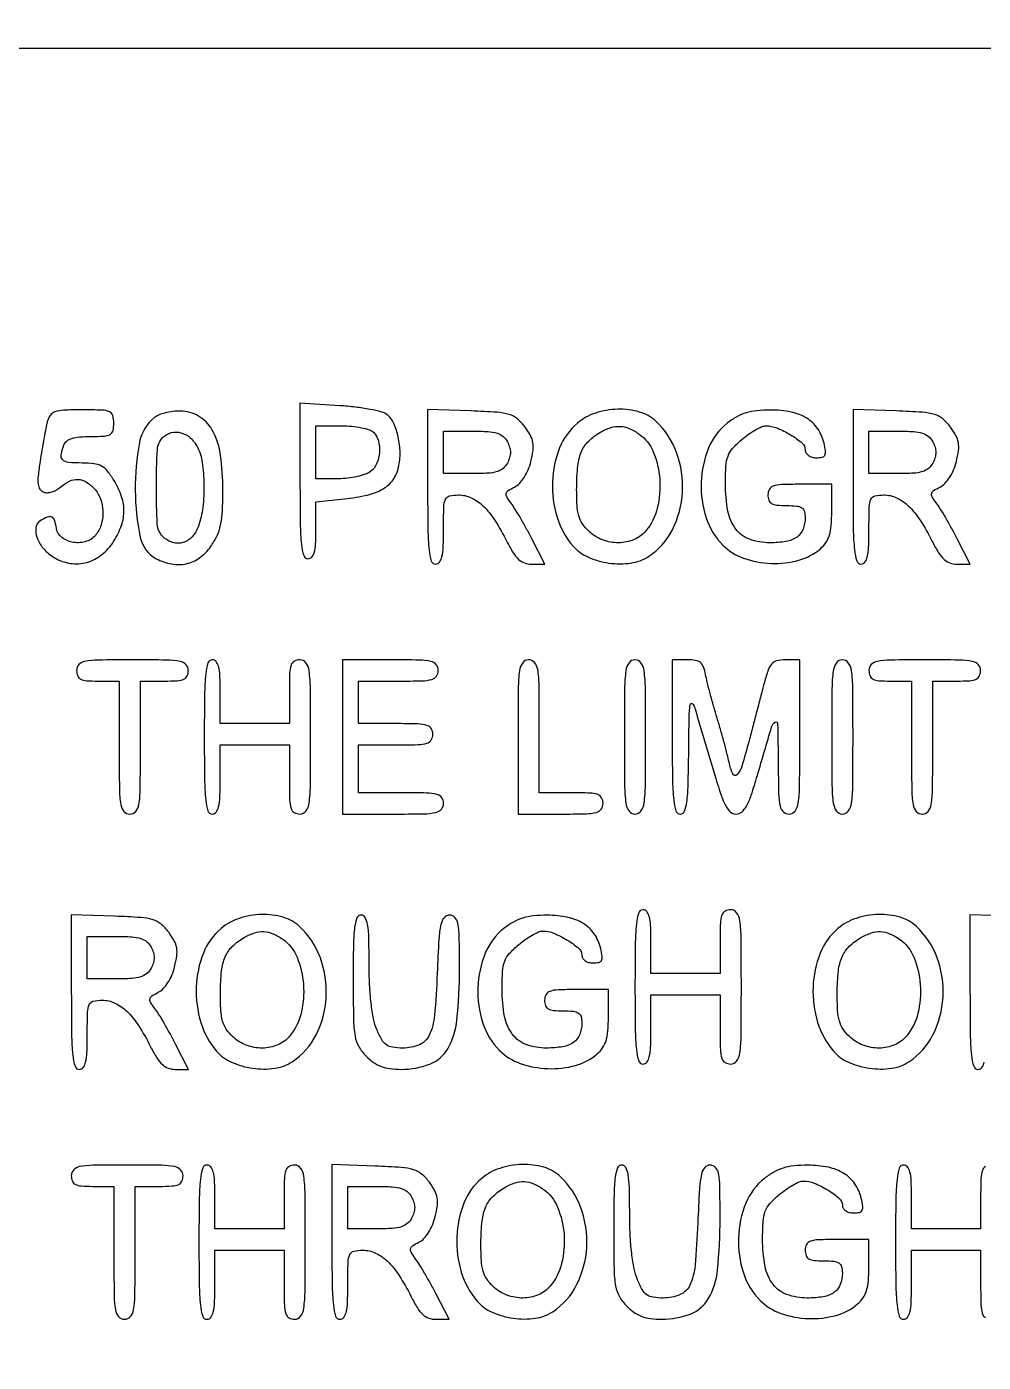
# Model space of a CAD drawing. Extents: x 0 to 1066, y 0 to 761.
# Drawn here: x 804.17 to 819.39, y 368.76 to 390.01 of the extents above; entities that cross this region are included whole.
import ezdxf

# ---------------------------------------------------------------- set-up
doc = ezdxf.new("R2010")
doc.units = 0
doc.header["$MEASUREMENT"] = 0

msp = doc.modelspace()

# ---------------------------------------------------------------- linework, layer by layer
for points in [[(183.390323, 95.266879, 0.000001), (192.989143, 95.254457, 0.000118)], [(329.859243, 95.267872, -0.000023), (352.558836, 95.240684, -0.000004), (375.624384, 95.211821, -0.198594)], [(479.458836, 95.240684, -0.000004), (502.524384, 95.211821, -0.198594)], [(710.559243, 95.267872, -0.000023), (733.258836, 95.240684, -0.000004), (756.324384, 95.211821, -0.198594)], [(416.092229, 95.24091, -0.000004), (439.072908, 95.212432, -0.198597)], [(542.992229, 95.24091, -0.000004), (565.972908, 95.212432, -0.198597)], [(606.442229, 95.24091, -0.000004), (629.422908, 95.212432, -0.198597)], [(669.892229, 95.24091, -0.000004), (692.872908, 95.212432, -0.198597)], [(819.870958, 375.860071), (819.1818, 375.884643), (819.1818, 374.654521, 0.003202), (819.186126, 373.979013, 0.022501), (819.205132, 373.65057, 0.049121), (819.24103, 373.474347, 0.329081), (819.3087, 373.4244, 0.232029), (819.370437, 373.45468, 0.108427), (819.409569, 373.5372, 0.047315)], [(819.430468, 371.878532, 0.188641), (819.3792, 371.817, 0.072107), (819.355967, 371.687698, 0.008455), (819.351, 371.394), (819.351, 370.8864), (818.8011, 370.8864), (818.2512, 370.8864), (818.2512, 371.394, 0.010614), (818.245747, 371.650841, 0.050675), (818.224763, 371.79585, 0.113455), (818.185468, 371.87303, 0.222027), (818.1243, 371.9016, 0.328801), (818.056653, 371.851723, 0.049302), (818.020738, 371.676, 0.022561), (818.001728, 371.348421, 0.003213), (817.9974, 370.6749, 0.003213), (818.001728, 370.001379, 0.022561), (818.020738, 369.6738, 0.049302), (818.056653, 369.498077, 0.328801), (818.1243, 369.4482, 0.232029), (818.186037, 369.47848, 0.108427), (818.225169, 369.561, 0.047315), (818.245901, 369.716857, 0.00942), (818.2512, 369.9981), (818.2512, 370.548), (818.8011, 370.548), (819.351, 370.548), (819.351, 369.9981, 0.007414), (819.355771, 369.67632, 0.067313), (819.378658, 369.538087, 0.186514), (819.430013, 369.472904, 0.134481)]]:
    msp.add_lwpolyline(points, format="xyb")
for points in [[(409.06215, 749.15415), (40.8618, 749.132981), (40.8618, 380.65769), (40.8618, 12.1824), (501.2973, 12.1824), (961.7328, 12.1824), (961.7328, 380.646631), (961.7328, 749.110861), (961.41555, 749.1633, 0.040886), (961.153339, 749.184871, 0.000002), (934.190609, 749.194398, 0.000089), (904.448031, 749.199508, 0.000054), (869.1804, 749.195529, -0.000029), (813.61687, 749.186499, -0.000004), (696.10453, 749.175037, -0.000004), (556.774728, 749.163736, -0.000004)], [(804.502522, 383.72445, 0.011761), (804.480081, 383.622696, 0.003191), (804.449403, 383.46071, 0.003227), (804.416942, 383.276401, 0.003347), (804.387271, 383.093913, 0.011282), (804.356457, 382.861694, 0.056605), (804.356945, 382.730768, 0.118131), (804.385653, 382.652604, 0.155544), (804.444596, 382.605423, 0.106979), (804.503223, 382.596367, 0.05807), (804.575346, 382.609185, 0.053922), (804.6491, 382.640337, 0.057106), (804.712946, 382.68606, -0.0717), (804.85304, 382.780351, -0.1249), (804.989476, 382.808113, -0.125272), (805.122357, 382.767441, -0.072367), (805.251988, 382.660289, -0.09631), (805.347804, 382.501718, -0.077658), (805.386744, 382.306112, -0.076982), (805.364238, 382.106308, -0.091642), (805.282078, 381.935612, -0.15778), (805.127914, 381.824046, -0.116654), (804.916697, 381.806856, -0.126034), (804.731995, 381.885338, -0.196776), (804.645866, 382.03245, 0.038599), (804.617846, 382.158798, 0.216949), (804.573223, 382.209402, 0.212508), (804.505067, 382.209543, 0.037031), (804.388897, 382.147466, 0.219034), (804.321036, 382.042695, 0.121143), (804.336192, 381.887915, 0.090118), (804.43261, 381.718918, 0.073264), (804.588729, 381.580239, 0.096009), (804.838314, 381.478052, 0.104368), (805.100339, 381.480883, 0.10221), (805.343089, 381.590016, 0.088529), (805.537349, 381.791161, 0.054384), (805.672053, 382.048187, 0.087563), (805.720899, 382.289911, 0.087974), (805.683971, 382.532947, 0.055368), (805.562127, 382.79385, 0.032759), (805.458116, 382.941712, 0.099222), (805.364015, 383.020089, 0.095481), (805.24485, 383.057775, 0.028987), (805.054843, 383.0688, -0.022342), (804.837191, 383.078531, -0.176186), (804.747168, 383.120708, -0.247452), (804.722222, 383.201725, -0.045018), (804.766551, 383.357981, -0.142036), (804.812391, 383.418457, -0.083601), (804.893748, 383.460112, -0.055335), (805.016197, 383.484404, -0.021323), (805.189551, 383.4918, 0.013328), (805.40977, 383.497671, 0.116541), (805.502885, 383.524986, 0.20863), (805.547444, 383.584578, 0.057738), (805.5612, 383.7033, 0.072655), (805.543456, 383.824765, 0.224871), (805.489451, 383.884809, 0.091852), (805.372292, 383.910116, 0.007386), (805.055212, 383.9148, 0.009568), (804.759952, 383.909149, 0.073485), (804.624163, 383.883741, 0.158044), (804.549274, 383.827378, 0.093151)], [(806.213668, 383.797026, 0.183619), (805.96783, 383.395159, 0.04899), (805.900803, 382.634718, 0.048721), (805.981295, 381.887813, 0.222224), (806.23614, 381.546995, 0.077831), (806.477264, 381.462772, 0.099484), (806.712017, 381.466907, 0.101203), (806.923965, 381.560961, 0.083155), (807.099389, 381.73635, 0.043746), (807.200328, 381.907786, 0.058143), (807.258648, 382.078865, 0.041411), (807.287385, 382.29934, 0.01171), (807.2955, 382.6458, 0.03366), (807.258846, 383.189648, 0.084844), (807.140485, 383.567094, 0.125669), (806.939093, 383.795245, 0.132399), (806.656863, 383.893279, 0.03827), (806.533982, 383.892609, 0.032988), (806.40624, 383.873576, 0.03437), (806.292324, 383.840502, 0.07698)], [(808.5222, 382.783826, 0.003177), (808.526521, 382.103844, 0.022367), (808.545518, 381.773454, 0.048715), (808.58138, 381.596102, 0.329705), (808.6491, 381.546, 0.208378), (808.709443, 381.57229, 0.11961), (808.748931, 381.642727, 0.055661), (808.770306, 381.773799, 0.012613), (808.776, 381.999464), (808.776, 382.452928), (809.23095, 382.499883, 0.029754), (809.596721, 382.559788, 0.076952), (809.844788, 382.657557, 0.106873), (810.002828, 382.802432, 0.100256), (810.091412, 383.00292, 0.058942), (810.114383, 383.235486, 0.048856), (810.08534, 383.482741, 0.051542), (810.014041, 383.699671, 0.114883), (809.909597, 383.837257, 0.111025), (809.826135, 383.879819, 0.015594), (809.636166, 383.92215, 0.017167), (809.404529, 383.958044, 0.01383), (809.153635, 383.981128), (808.5222, 384.021651)], [(810.5526, 382.691521, 0.003202), (810.556926, 382.016013, 0.022501), (810.575932, 381.68757, 0.049121), (810.61183, 381.511347, 0.329081), (810.6795, 381.4614, 0.232029), (810.741237, 381.49168, 0.108427), (810.780369, 381.5742, 0.047315), (810.801101, 381.730057, 0.00942), (810.8064, 382.0113, -0.00595), (810.810707, 382.373265, -0.096871), (810.836744, 382.491398, -0.238613), (810.90141, 382.545015, -0.056005), (811.045453, 382.5612, -0.111153), (811.246905, 382.515856, -0.081177), (811.43622, 382.385001, -0.058854), (811.62191, 382.158371, -0.025924), (811.813772, 381.82095, 0.021841), (811.913516, 381.642153, 0.069009), (812.00067, 381.536627, 0.100305), (812.093178, 381.480832, 0.085906), (812.205445, 381.4614), (812.41665, 381.4614), (812.210473, 381.86325, 0.006834), (812.122406, 382.029272, 0.006481), (812.028298, 382.195812, 0.006451), (811.941251, 382.34096, 0.022591), (811.879827, 382.431075, -0.02569), (811.813248, 382.530064, -0.192002), (811.804329, 382.584864, -0.198014), (811.835663, 382.62979, -0.027525), (811.936528, 382.686975, 0.089041), (812.014481, 382.744814, 0.046566), (812.088998, 382.840476, 0.042448), (812.152234, 382.960802, 0.038847), (812.196464, 383.093663, 0.026721), (812.230434, 383.270022, 0.076578), (812.228442, 383.394441, 0.082928), (812.189416, 383.506784, 0.035157), (812.103072, 383.641462, 0.057331), (811.980502, 383.77174, 0.10358), (811.852117, 383.841032, 0.055706), (811.656985, 383.875974, 0.007564), (811.241758, 383.897071), (810.5526, 383.921643)], [(812.936203, 383.702773, 0.123885), (812.653012, 383.310077, 0.085485), (812.539437, 382.771157, 0.082885), (812.611908, 382.209136, 0.104562), (812.863639, 381.750526, 0.111799), (813.101609, 381.574175, 0.06908), (813.438008, 381.478481, 0.069045), (813.787965, 381.478015, 0.111332), (814.065882, 381.582081, 0.131426), (814.446639, 382.00806, 0.103697), (814.607054, 382.607711, 0.101152), (814.51439, 383.234053, 0.118621), (814.183771, 383.733619, 0.118666), (813.924035, 383.880201, 0.075716), (813.578356, 383.924138, 0.073305), (813.223341, 383.862807, 0.095814)], [(815.319928, 383.702943, 0.129246), (815.023805, 383.310297, 0.088626), (814.905613, 382.761992, 0.087215), (814.984165, 382.198333, 0.118789), (815.25096, 381.762131, 0.112618), (815.579424, 381.555694, 0.075265), (816.017535, 381.472995, 0.075304), (816.460252, 381.523685, 0.113008), (816.802123, 381.705766, 0.065979), (816.889955, 381.804989, 0.074329), (816.944672, 381.919891, 0.054743), (816.973567, 382.072884, 0.019325), (816.9822, 382.296173), (816.9822, 382.7304), (816.4746, 382.7304, 0.008455), (816.180902, 382.725433, 0.072107), (816.0516, 382.7022, 0.188641), (815.990068, 382.650932, 0.12648), (815.967, 382.5612, 0.087745), (815.981999, 382.476392, 0.177212), (816.025163, 382.425236, 0.10769), (816.108766, 382.398953, 0.022514), (816.2631, 382.392, -0.021714), (816.425185, 382.384958, -0.124268), (816.505865, 382.356951, -0.187079), (816.546295, 382.300264, -0.062494), (816.5592, 382.19742, -0.091498), (816.525563, 382.015147, -0.148314), (816.429774, 381.891586, -0.113347), (816.259688, 381.821447, -0.041372), (815.99852, 381.7998, -0.086758), (815.675934, 381.856199, -0.145015), (815.455723, 382.018175, -0.116882), (815.329779, 382.303349, -0.045825), (815.2902, 382.734289, -0.015089), (815.298847, 383.020768, -0.073154), (815.332095, 383.179558, -0.095003), (815.405551, 383.301579, -0.035007), (815.550491, 383.44198, -0.021479), (815.659286, 383.525817, -0.024071), (815.770926, 383.596663, -0.024321), (815.870791, 383.647228, -0.105406), (815.935392, 383.661, -0.095864), (816.112727, 383.626684, -0.042073), (816.327296, 383.518665, -0.039621), (816.509719, 383.385747, -0.218876), (816.5592, 383.278127, 0.137225), (816.572737, 383.229732, 0.104143), (816.610596, 383.189339, 0.087371), (816.668139, 383.162535, 0.065501), (816.737571, 383.1534, 0.051376), (816.830548, 383.162979, 0.224479), (816.873499, 383.195425, 0.158116), (816.88418, 383.258188, 0.023398), (816.859342, 383.38605, 0.090086), (816.757094, 383.61604, 0.105062), (816.584633, 383.781082, 0.089301), (816.33608, 383.879188, 0.048933), (816.0093, 383.911981, 0.02471), (815.789834, 383.901618, 0.049497), (815.619712, 383.867929, 0.05494), (815.471239, 383.804421, 0.038421)], [(817.3206, 382.691521, 0.003202), (817.324926, 382.016013, 0.022501), (817.343932, 381.68757, 0.049121), (817.37983, 381.511347, 0.329081), (817.4475, 381.4614, 0.232029), (817.509237, 381.49168, 0.108427), (817.548369, 381.5742, 0.047315), (817.569101, 381.730057, 0.00942), (817.5744, 382.0113, -0.00595), (817.578707, 382.373265, -0.096871), (817.604744, 382.491398, -0.238613), (817.66941, 382.545015, -0.056005), (817.813453, 382.5612, -0.111153), (818.014905, 382.515856, -0.081177), (818.20422, 382.385001, -0.058854), (818.38991, 382.158371, -0.025924), (818.581772, 381.82095, 0.021841), (818.681516, 381.642153, 0.069009), (818.76867, 381.536627, 0.100305), (818.861178, 381.480832, 0.085906), (818.973445, 381.4614), (819.18465, 381.4614), (818.978473, 381.86325, 0.006834), (818.890406, 382.029272, 0.006481), (818.796298, 382.195812, 0.006451), (818.709251, 382.34096, 0.022591), (818.647827, 382.431075, -0.02569), (818.581248, 382.530064, -0.192002), (818.572329, 382.584864, -0.198014), (818.603663, 382.62979, -0.027525), (818.704528, 382.686975, 0.089041), (818.782481, 382.744814, 0.046566), (818.856998, 382.840476, 0.042448), (818.920234, 382.960802, 0.038847), (818.964464, 383.093663, 0.026721), (818.998434, 383.270022, 0.076578), (818.996442, 383.394441, 0.082928), (818.957416, 383.506784, 0.035157), (818.871072, 383.641462, 0.057331), (818.748502, 383.77174, 0.10358), (818.620117, 383.841032, 0.055706), (818.424985, 383.875974, 0.007564), (818.009758, 383.897071), (817.3206, 383.921643)], [(806.890285, 383.3226, -0.081099), (806.967036, 383.078887, -0.032593), (806.994366, 382.729612, -0.032563), (806.975321, 382.36495, -0.054591), (806.906524, 382.066224, -0.098089), (806.806651, 381.896152, -0.141237), (806.659972, 381.803445, -0.151206), (806.494069, 381.806284, -0.117575), (806.33952, 381.90132, -0.184972), (806.252079, 382.097342, -0.013959), (806.236761, 382.689506, -0.013997), (806.254555, 383.28151, -0.183871), (806.342762, 383.478122, -0.138754), (806.475164, 383.552122, -0.128363), (806.631048, 383.548781, -0.113878), (806.779787, 383.46684, -0.093659)], [(809.68968, 383.55948, -0.13151), (809.768834, 383.422469, -0.084316), (809.7862, 383.238515, -0.084006), (809.741813, 383.058481, -0.128741), (809.64315, 382.932767, -0.079472), (809.561795, 382.889301, -0.027293), (809.432972, 382.852604, -0.026323), (809.284063, 382.826996, -0.027554), (809.13555, 382.817691), (808.776, 382.815), (808.776, 383.238), (808.776, 383.661), (809.18208, 383.661, -0.022886), (809.344985, 383.65354, -0.026473), (809.498696, 383.631179, -0.026952), (809.624895, 383.598781, -0.120635)], [(811.8216, 383.4072, -0.049536), (811.857762, 383.319826, -0.073486), (811.869853, 383.238, -0.073486), (811.857762, 383.156174, -0.049536), (811.8216, 383.0688, -0.09537), (811.752705, 382.983875, -0.100861), (811.658466, 382.932633, -0.059921), (811.513432, 382.906648, -0.014397), (811.268723, 382.8996), (810.8064, 382.8996), (810.8064, 383.238), (810.8064, 383.5764), (811.268723, 383.5764, -0.014397), (811.513432, 383.569352, -0.059921), (811.658466, 383.543367, -0.100861), (811.752705, 383.492125, -0.09537)], [(813.915297, 383.531039, -0.143223), (814.142998, 383.246723, -0.079931), (814.24546, 382.811553, -0.077332), (814.207265, 382.350418, -0.11509), (814.025996, 381.99015, -0.119537), (813.837584, 381.850595, -0.098447), (813.591927, 381.799952, -0.09388), (813.335477, 381.846662, -0.097006), (813.117203, 381.983747, -0.056872), (813.016283, 382.10284, -0.080028), (812.958387, 382.229196, -0.054705), (812.930563, 382.400924, -0.014142), (812.924091, 382.681697, -0.025001), (812.943155, 383.026555, -0.075567), (813.002582, 383.253538, -0.098225), (813.116037, 383.418405, -0.062967), (813.3021, 383.558819, -0.051006), (813.466866, 383.632158, -0.090781), (813.613514, 383.652195, -0.090761), (813.757771, 383.618981, -0.050966)], [(818.5896, 383.4072, -0.049536), (818.625762, 383.319826, -0.073486), (818.637853, 383.238, -0.073486), (818.625762, 383.156174, -0.049536), (818.5896, 383.0688, -0.09537), (818.520705, 382.983875, -0.100861), (818.426466, 382.932633, -0.059921), (818.281432, 382.906648, -0.014397), (818.036723, 382.8996), (817.5744, 382.8996), (817.5744, 383.238), (817.5744, 383.5764), (818.036723, 383.5764, -0.014397), (818.281432, 383.569352, -0.059921), (818.426466, 383.543367, -0.100861), (818.520705, 383.492125, -0.09537)], [(804.969, 379.7694, 0.094959), (804.985563, 379.682974, 0.184152), (805.03245, 379.631925, 0.098846), (805.125439, 379.60653, 0.017388), (805.3074, 379.6002), (805.6458, 379.6002), (805.6458, 378.5427, 0.002827), (805.649531, 377.882741, 0.036854), (805.670334, 377.638537, 0.138781), (805.721594, 377.528068, 0.218517), (805.815, 377.4852, 0.218517), (805.908406, 377.528068, 0.138781), (805.959666, 377.638537, 0.036854), (805.980469, 377.882741, 0.002827), (805.9842, 378.5427), (805.9842, 379.6002), (806.3649, 379.6002, 0.013964), (806.574658, 379.606059, 0.090841), (806.676863, 379.63075, 0.188085), (806.727434, 379.681795, 0.102588), (806.7456, 379.7694, 0.193568), (806.708402, 379.861885, 0.15568), (806.613413, 379.913421, 0.043488), (806.404405, 379.934667, 0.003595), (805.8573, 379.9386, 0.003595), (805.310195, 379.934667, 0.043488), (805.101188, 379.913421, 0.15568), (805.006198, 379.861885, 0.193568)], [(806.9994, 378.7119, 0.003213), (807.003728, 378.038379, 0.022561), (807.022738, 377.7108, 0.049302), (807.058653, 377.535077, 0.328801), (807.1263, 377.4852, 0.232029), (807.188037, 377.51548, 0.108427), (807.227169, 377.598, 0.047315), (807.247901, 377.753857, 0.00942), (807.2532, 378.0351), (807.2532, 378.585), (807.8031, 378.585), (808.353, 378.585), (808.353, 378.0351, 0.007414), (808.357771, 377.71332, 0.067313), (808.380658, 377.575088, 0.186514), (808.432013, 377.509904, 0.134481), (808.5222, 377.4852, 0.240299), (808.616522, 377.533309, 0.123223), (808.667333, 377.659688, 0.031956), (808.687811, 377.939038, 0.002322), (808.6914, 378.7119, 0.002322), (808.687811, 379.484762, 0.031956), (808.667333, 379.764112, 0.123223), (808.616522, 379.890491, 0.240299), (808.5222, 379.9386, 0.12648), (808.432468, 379.915532, 0.188641), (808.3812, 379.854, 0.072107), (808.357967, 379.724698, 0.008455), (808.353, 379.431), (808.353, 378.9234), (807.8031, 378.9234), (807.2532, 378.9234), (807.2532, 379.431, 0.010614), (807.247747, 379.687841, 0.050675), (807.226763, 379.83285, 0.113455), (807.187468, 379.91003, 0.222027), (807.1263, 379.9386, 0.328801), (807.058653, 379.888723, 0.049302), (807.022738, 379.713, 0.022561), (807.003728, 379.385421, 0.003213)], [(809.199, 378.7119), (809.199, 377.4852), (810.0027, 377.4852, 0.004147), (810.493409, 377.48927, 0.047763), (810.684788, 377.510803, 0.16431), (810.772194, 377.562393, 0.179874), (810.8064, 377.6544, 0.157888), (810.77686, 377.745616, 0.176663), (810.70065, 377.797163, 0.055952), (810.535778, 377.819253, 0.005351), (810.1296, 377.8236), (809.4528, 377.8236), (809.4528, 378.2043), (809.4528, 378.585), (810.045, 378.585, 0.006583), (810.394892, 378.589607, 0.063075), (810.542025, 378.612193, 0.183695), (810.61087, 378.663626, 0.142406), (810.6372, 378.7542, 0.142406), (810.61087, 378.844774, 0.183695), (810.542025, 378.896207, 0.063075), (810.394892, 378.918793, 0.006583), (810.045, 378.9234), (809.4528, 378.9234), (809.4528, 379.2618), (809.4528, 379.6002), (810.0873, 379.6002, 0.005909), (810.465326, 379.604667, 0.059311), (810.621337, 379.62699, 0.180365), (810.693856, 379.678488, 0.150217), (810.7218, 379.7694, 0.17273), (810.689127, 379.861157, 0.168559), (810.605475, 379.91275, 0.050222), (810.422922, 379.934449, 0.004487), (809.9604, 379.9386), (809.199, 379.9386)], [(811.9908, 378.7119), (811.9908, 377.4852), (812.6676, 377.4852, 0.005351), (813.073778, 377.489547, 0.055952), (813.23865, 377.511638, 0.176663), (813.31486, 377.563184, 0.157888), (813.3444, 377.6544, 0.12648), (813.321332, 377.744132, 0.188641), (813.2598, 377.7954, 0.072107), (813.130498, 377.818633, 0.008455), (812.8368, 377.8236), (812.3292, 377.8236), (812.3292, 378.8811, 0.002827), (812.325469, 379.541059, 0.036854), (812.304666, 379.785262, 0.138781), (812.253406, 379.895732, 0.218517), (812.16, 379.9386, 0.240299), (812.065678, 379.890491, 0.123223), (812.014867, 379.764112, 0.031956), (811.994389, 379.484762, 0.002322)], [(813.6828, 378.7119, 0.002322), (813.686389, 377.939038, 0.031956), (813.706867, 377.659688, 0.123223), (813.757678, 377.533309, 0.240299), (813.852, 377.4852, 0.240299), (813.946322, 377.533309, 0.123223), (813.997133, 377.659688, 0.031956), (814.017611, 377.939038, 0.002322), (814.0212, 378.7119, 0.002322), (814.017611, 379.484762, 0.031956), (813.997133, 379.764112, 0.123223), (813.946322, 379.890491, 0.240299), (813.852, 379.9386, 0.240299), (813.757678, 379.890491, 0.123223), (813.706867, 379.764112, 0.031956), (813.686389, 379.484762, 0.002322)], [(814.4442, 378.7119, 0.003213), (814.448528, 378.038379, 0.022561), (814.467538, 377.7108, 0.049302), (814.503453, 377.535077, 0.328801), (814.5711, 377.4852, 0.305395), (814.637334, 377.529816, 0.062503), (814.675602, 377.673464, 0.027449), (814.69741, 377.94336, 0.004264), (814.706637, 378.47925, -0.002416), (814.713985, 379.022722, -0.029471), (814.730046, 379.230143, -0.603012), (814.761812, 379.241714, -0.138127), (814.802291, 379.1772, 0.001112), (815.135807, 378.051584, 0.020238), (815.257404, 377.697451, 0.077221), (815.349619, 377.538377, 0.226588), (815.460937, 377.4852, 0.178321), (815.549145, 377.517692, 0.090477), (815.624967, 377.610602, 0.045479), (815.701622, 377.78548, 0.010027), (815.799209, 378.09855, -0.001209), (816.025505, 378.872315, -0.180504), (816.080326, 378.945317, -0.586533), (816.121368, 378.923353, -0.002598), (816.129521, 378.31005, 0.004063), (816.137682, 377.80701, 0.046466), (816.160847, 377.610291, 0.159576), (816.213138, 377.520336, 0.183972), (816.3054, 377.4852, 0.240299), (816.399722, 377.533309, 0.123223), (816.450533, 377.659688, 0.031956), (816.471011, 377.939038, 0.002322), (816.4746, 378.7119), (816.4746, 379.9386), (816.240035, 379.9386, 0.057703), (816.109947, 379.923537, 0.150789), (816.029617, 379.876484, 0.102355), (815.971677, 379.779296, 0.018959), (815.91068, 379.57905, 0.000085), (815.863937, 379.401626, 0.000034), (815.79965, 379.157372, 0.000033), (815.730216, 378.89342, 0.000041), (815.665814, 378.64845, -0.009374), (815.552379, 378.247552, -0.115475), (815.473391, 378.111001, -0.538762), (815.406454, 378.122623, -0.053672), (815.347797, 378.31005, 0.012912), (815.320667, 378.430309, 0.003926), (815.273447, 378.611041, 0.003928), (815.217336, 378.812794, 0.004276), (815.159578, 379.008, -0.00492), (815.102094, 379.203206, -0.004529), (815.046802, 379.404959, -0.004526), (815.000771, 379.585701, -0.014927), (814.975081, 379.70595, 0.043617), (814.942178, 379.825863, 0.134321), (814.893598, 379.893621, 0.130778), (814.816429, 379.928234, 0.040414), (814.688398, 379.9386), (814.4442, 379.9386)], [(816.9822, 378.7119, 0.002322), (816.985789, 377.939038, 0.031956), (817.006267, 377.659688, 0.123223), (817.057078, 377.533309, 0.240299), (817.1514, 377.4852, 0.240299), (817.245722, 377.533309, 0.123223), (817.296533, 377.659688, 0.031956), (817.317011, 377.939038, 0.002322), (817.3206, 378.7119, 0.002322), (817.317011, 379.484762, 0.031956), (817.296533, 379.764112, 0.123223), (817.245722, 379.890491, 0.240299), (817.1514, 379.9386, 0.240299), (817.057078, 379.890491, 0.123223), (817.006267, 379.764112, 0.031956), (816.985789, 379.484762, 0.002322)], [(817.5744, 379.7694, 0.094959), (817.590963, 379.682974, 0.184152), (817.63785, 379.631925, 0.098846), (817.730839, 379.60653, 0.017388), (817.9128, 379.6002), (818.2512, 379.6002), (818.2512, 378.5427, 0.002827), (818.254931, 377.882741, 0.036854), (818.275734, 377.638537, 0.138781), (818.326994, 377.528068, 0.218517), (818.4204, 377.4852, 0.218517), (818.513806, 377.528068, 0.138781), (818.565066, 377.638537, 0.036854), (818.585869, 377.882741, 0.002827), (818.5896, 378.5427), (818.5896, 379.6002), (818.9703, 379.6002, 0.013964), (819.180058, 379.606059, 0.090841), (819.282263, 379.63075, 0.188085), (819.332834, 379.681795, 0.102588), (819.351, 379.7694, 0.193568), (819.313802, 379.861885, 0.15568), (819.218813, 379.913421, 0.043488), (819.009805, 379.934667, 0.003595), (818.4627, 379.9386, 0.003595), (817.915595, 379.934667, 0.043488), (817.706588, 379.913421, 0.15568), (817.611598, 379.861885, 0.193568)], [(804.8844, 374.654521, 0.003202), (804.888726, 373.979013, 0.022501), (804.907732, 373.65057, 0.049121), (804.94363, 373.474347, 0.329081), (805.0113, 373.4244, 0.232029), (805.073037, 373.45468, 0.108427), (805.112169, 373.5372, 0.047315), (805.132901, 373.693057, 0.00942), (805.1382, 373.9743, -0.00595), (805.142507, 374.336265, -0.096871), (805.168544, 374.454398, -0.238613), (805.23321, 374.508015, -0.056005), (805.377253, 374.5242, -0.111153), (805.578705, 374.478856, -0.081177), (805.76802, 374.348001, -0.058854), (805.95371, 374.121371, -0.025924), (806.145572, 373.78395, 0.021841), (806.245316, 373.605153, 0.069009), (806.33247, 373.499627, 0.100305), (806.424978, 373.443832, 0.085906), (806.537245, 373.4244), (806.74845, 373.4244), (806.542273, 373.82625, 0.006834), (806.454206, 373.992272, 0.006481), (806.360098, 374.158812, 0.006451), (806.273051, 374.30396, 0.022591), (806.211627, 374.394075, -0.02569), (806.145048, 374.493064, -0.192002), (806.136129, 374.547864, -0.198014), (806.167463, 374.59279, -0.027525), (806.268328, 374.649975, 0.089041), (806.346281, 374.707814, 0.046566), (806.420798, 374.803476, 0.042448), (806.484034, 374.923802, 0.038847), (806.528264, 375.056663, 0.026721), (806.562234, 375.233022, 0.076578), (806.560242, 375.357441, 0.082928), (806.521216, 375.469784, 0.035157), (806.434872, 375.604462, 0.057331), (806.312302, 375.73474, 0.10358), (806.183917, 375.804032, 0.055706), (805.988785, 375.838974, 0.007564), (805.573558, 375.860071), (804.8844, 375.884643)], [(807.268003, 375.665773, 0.123885), (806.984812, 375.273077, 0.085485), (806.871237, 374.734157, 0.082885), (806.943708, 374.172136, 0.104562), (807.195439, 373.713526, 0.111799), (807.433409, 373.537175, 0.06908), (807.769808, 373.441481, 0.069045), (808.119765, 373.441015, 0.111332), (808.397682, 373.545081, 0.131426), (808.778439, 373.97106, 0.103697), (808.938854, 374.570711, 0.101152), (808.84619, 375.197053, 0.118621), (808.515571, 375.696619, 0.118666), (808.255835, 375.843201, 0.075716), (807.910156, 375.887138, 0.073305), (807.555141, 375.825807, 0.095814)], [(809.3682, 374.858755, 0.003964), (809.373225, 374.224902, 0.037977), (809.39797, 373.956031, 0.086932), (809.45789, 373.787239, 0.067817), (809.575855, 373.632055, 0.045287), (809.693029, 373.53438, 0.061733), (809.814829, 373.470805, 0.057123), (809.955702, 373.435788, 0.032389), (810.131316, 373.4244, 0.091481), (810.589083, 373.50886, 0.171956), (810.871883, 373.749725, 0.107033), (811.019919, 374.20953, 0.02456), (811.0602, 375.029083, 0.004091), (811.056058, 375.535282, 0.042042), (811.035104, 375.743279, 0.139542), (810.986841, 375.840271, 0.210994), (810.901867, 375.8778, 0.224554), (810.815366, 375.836889, 0.120063), (810.763004, 375.728007, 0.038088), (810.73221, 375.498074, 0.003955), (810.705425, 374.952862, -0.011778), (810.66175, 374.27911, -0.086058), (810.578904, 373.967662, -0.186836), (810.423186, 373.816754, -0.100409), (810.157224, 373.7628, -0.036356), (809.995466, 373.774577, -0.118728), (809.896554, 373.814281, -0.110433), (809.822563, 373.896502, -0.02926), (809.744583, 374.056183, -0.051176), (809.693026, 374.226761, -0.018965), (809.654664, 374.474997, -0.016895), (809.630092, 374.77539, -0.011958), (809.622, 375.113683, 0.005918), (809.617205, 375.518843, 0.03524), (809.597338, 375.729297, 0.084231), (809.559149, 375.839837, 0.274093), (809.4951, 375.8778, 0.308918), (809.428915, 375.832595, 0.062189), (809.391984, 375.686809, 0.026926), (809.372683, 375.411739, 0.004053)], [(811.766728, 375.665943, 0.129246), (811.470605, 375.273297, 0.088626), (811.352413, 374.724992, 0.087215), (811.430965, 374.161333, 0.118789), (811.69776, 373.725131, 0.112618), (812.026224, 373.518694, 0.075265), (812.464335, 373.435995, 0.075304), (812.907052, 373.486685, 0.113008), (813.248923, 373.668766, 0.065979), (813.336755, 373.767989, 0.074329), (813.391472, 373.882891, 0.054743), (813.420367, 374.035884, 0.019325), (813.429, 374.259173), (813.429, 374.6934), (812.9214, 374.6934, 0.008455), (812.627702, 374.688433, 0.072107), (812.4984, 374.6652, 0.188641), (812.436868, 374.613932, 0.12648), (812.4138, 374.5242, 0.087745), (812.428799, 374.439392, 0.177212), (812.471963, 374.388236, 0.10769), (812.555566, 374.361953, 0.022514), (812.7099, 374.355, -0.021714), (812.871985, 374.347958, -0.124268), (812.952665, 374.319951, -0.187079), (812.993095, 374.263264, -0.062494), (813.006, 374.16042, -0.091498), (812.972363, 373.978147, -0.148314), (812.876574, 373.854586, -0.113347), (812.706488, 373.784447, -0.041372), (812.44532, 373.7628, -0.086758), (812.122734, 373.819199, -0.145015), (811.902523, 373.981175, -0.116882), (811.776579, 374.266349, -0.045825), (811.737, 374.697289, -0.015089), (811.745647, 374.983768, -0.073154), (811.778895, 375.142558, -0.095003), (811.852351, 375.264579, -0.035007), (811.997291, 375.40498, -0.021479), (812.106086, 375.488817, -0.024071), (812.217726, 375.559663, -0.024321), (812.317591, 375.610228, -0.105406), (812.382192, 375.624, -0.095864), (812.559527, 375.589684, -0.042073), (812.774096, 375.481665, -0.039621), (812.956519, 375.348747, -0.218876), (813.006, 375.241127, 0.137225), (813.019537, 375.192732, 0.104143), (813.057396, 375.152339, 0.087371), (813.114939, 375.125535, 0.065501), (813.184371, 375.1164, 0.051376), (813.277348, 375.125979, 0.224479), (813.320299, 375.158425, 0.158116), (813.33098, 375.221188, 0.023398), (813.306142, 375.34905, 0.090086), (813.203894, 375.57904, 0.105062), (813.031433, 375.744082, 0.089301), (812.78288, 375.842188, 0.048933), (812.4561, 375.874981, 0.02471), (812.236634, 375.864618, 0.049497), (812.066512, 375.830929, 0.05494), (811.918039, 375.767421, 0.038421)], [(813.852, 374.7357, 0.003213), (813.856328, 374.062179, 0.022561), (813.875338, 373.7346, 0.049302), (813.911253, 373.558877, 0.328801), (813.9789, 373.509, 0.232029), (814.040637, 373.53928, 0.108427), (814.079769, 373.6218, 0.047315), (814.100501, 373.777657, 0.00942), (814.1058, 374.0589), (814.1058, 374.6088), (814.6557, 374.6088), (815.2056, 374.6088), (815.2056, 374.0589, 0.007414), (815.210371, 373.73712, 0.067313), (815.233258, 373.598887, 0.186514), (815.284613, 373.533704, 0.134481), (815.3748, 373.509, 0.240299), (815.469122, 373.557109, 0.123223), (815.519933, 373.683487, 0.031956), (815.540411, 373.962838, 0.002322), (815.544, 374.7357, 0.002322), (815.540411, 375.508562, 0.031956), (815.519933, 375.787912, 0.123223), (815.469122, 375.914291, 0.240299), (815.3748, 375.9624, 0.12648), (815.285068, 375.939332, 0.188641), (815.2338, 375.8778, 0.072107), (815.210567, 375.748498, 0.008455), (815.2056, 375.4548), (815.2056, 374.9472), (814.6557, 374.9472), (814.1058, 374.9472), (814.1058, 375.4548, 0.010614), (814.100347, 375.711641, 0.050675), (814.079363, 375.85665, 0.113455), (814.040068, 375.93383, 0.222027), (813.9789, 375.9624, 0.328801), (813.911253, 375.912523, 0.049302), (813.875338, 375.7368, 0.022561), (813.856328, 375.409221, 0.003213)], [(817.081603, 375.665773, 0.123885), (816.798412, 375.273077, 0.085485), (816.684837, 374.734157, 0.082885), (816.757308, 374.172136, 0.104562), (817.009039, 373.713526, 0.111799), (817.247009, 373.537175, 0.06908), (817.583408, 373.441481, 0.069045), (817.933365, 373.441015, 0.111332), (818.211282, 373.545081, 0.131426), (818.592039, 373.97106, 0.103697), (818.752454, 374.570711, 0.101152), (818.65979, 375.197053, 0.118621), (818.329171, 375.696619, 0.118666), (818.069435, 375.843201, 0.075716), (817.723756, 375.887138, 0.073305), (817.368741, 375.825807, 0.095814)], [(808.247097, 375.494039, -0.143223), (808.474798, 375.209723, -0.079931), (808.57726, 374.774553, -0.077332), (808.539065, 374.313418, -0.11509), (808.357796, 373.95315, -0.119537), (808.169384, 373.813595, -0.098447), (807.923727, 373.762952, -0.09388), (807.667277, 373.809662, -0.097006), (807.449003, 373.946747, -0.056872), (807.348083, 374.06584, -0.080028), (807.290187, 374.192196, -0.054705), (807.262363, 374.363924, -0.014142), (807.255891, 374.644697, -0.025001), (807.274955, 374.989555, -0.075567), (807.334382, 375.216538, -0.098225), (807.447837, 375.381405, -0.062967), (807.6339, 375.521819, -0.051006), (807.798666, 375.595158, -0.090781), (807.945314, 375.615195, -0.090761), (808.089571, 375.581981, -0.050966)], [(818.060697, 375.494039, -0.143223), (818.288398, 375.209723, -0.079931), (818.39086, 374.774553, -0.077332), (818.352665, 374.313418, -0.11509), (818.171396, 373.95315, -0.119537), (817.982984, 373.813595, -0.098447), (817.737327, 373.762952, -0.09388), (817.480877, 373.809662, -0.097006), (817.262603, 373.946747, -0.056872), (817.161683, 374.06584, -0.080028), (817.103787, 374.192196, -0.054705), (817.075963, 374.363924, -0.014142), (817.069491, 374.644697, -0.025001), (817.088555, 374.989555, -0.075567), (817.147982, 375.216538, -0.098225), (817.261437, 375.381405, -0.062967), (817.4475, 375.521819, -0.051006), (817.612266, 375.595158, -0.090781), (817.758914, 375.615195, -0.090761), (817.903171, 375.581981, -0.050966)], [(806.1534, 375.3702, -0.049536), (806.189562, 375.282826, -0.073486), (806.201653, 375.201, -0.073486), (806.189562, 375.119174, -0.049536), (806.1534, 375.0318, -0.09537), (806.084505, 374.946875, -0.100861), (805.990266, 374.895633, -0.059921), (805.845232, 374.869648, -0.014397), (805.600523, 374.8626), (805.1382, 374.8626), (805.1382, 375.201), (805.1382, 375.5394), (805.600523, 375.5394, -0.014397), (805.845232, 375.532352, -0.059921), (805.990266, 375.506367, -0.100861), (806.084505, 375.455125, -0.09537)], [(804.8844, 371.7324, 0.094959), (804.900963, 371.645974, 0.184152), (804.94785, 371.594925, 0.098846), (805.040839, 371.56953, 0.017388), (805.2228, 371.5632), (805.5612, 371.5632), (805.5612, 370.5057, 0.002827), (805.564931, 369.845741, 0.036854), (805.585734, 369.601537, 0.138781), (805.636994, 369.491068, 0.218517), (805.7304, 369.4482, 0.218517), (805.823806, 369.491068, 0.138781), (805.875066, 369.601537, 0.036854), (805.895869, 369.845741, 0.002827), (805.8996, 370.5057), (805.8996, 371.5632), (806.2803, 371.5632, 0.013964), (806.490058, 371.569059, 0.090841), (806.592263, 371.59375, 0.188085), (806.642834, 371.644795, 0.102588), (806.661, 371.7324, 0.193568), (806.623802, 371.824885, 0.15568), (806.528813, 371.876421, 0.043488), (806.319805, 371.897667, 0.003595), (805.7727, 371.9016, 0.003595), (805.225595, 371.897667, 0.043488), (805.016588, 371.876421, 0.15568), (804.921598, 371.824885, 0.193568)], [(806.9148, 370.6749, 0.003213), (806.919128, 370.001379, 0.022561), (806.938138, 369.6738, 0.049302), (806.974053, 369.498077, 0.328801), (807.0417, 369.4482, 0.232029), (807.103437, 369.47848, 0.108427), (807.142569, 369.561, 0.047315), (807.163301, 369.716857, 0.00942), (807.1686, 369.9981), (807.1686, 370.548), (807.7185, 370.548), (808.2684, 370.548), (808.2684, 369.9981, 0.007414), (808.273171, 369.67632, 0.067313), (808.296058, 369.538087, 0.186514), (808.347413, 369.472904, 0.134481), (808.4376, 369.4482, 0.240299), (808.531922, 369.496309, 0.123223), (808.582733, 369.622687, 0.031956), (808.603211, 369.902038, 0.002322), (808.6068, 370.6749, 0.002322), (808.603211, 371.447762, 0.031956), (808.582733, 371.727112, 0.123223), (808.531922, 371.853491, 0.240299), (808.4376, 371.9016, 0.12648), (808.347868, 371.878532, 0.188641), (808.2966, 371.817, 0.072107), (808.273367, 371.687698, 0.008455), (808.2684, 371.394), (808.2684, 370.8864), (807.7185, 370.8864), (807.1686, 370.8864), (807.1686, 371.394, 0.010614), (807.163147, 371.650841, 0.050675), (807.142163, 371.79585, 0.113455), (807.102868, 371.87303, 0.222027), (807.0417, 371.9016, 0.328801), (806.974053, 371.851723, 0.049302), (806.938138, 371.676, 0.022561), (806.919128, 371.348421, 0.003213)], [(809.0298, 370.678321, 0.003202), (809.034126, 370.002813, 0.022501), (809.053132, 369.67437, 0.049121), (809.08903, 369.498147, 0.329081), (809.1567, 369.4482, 0.232029), (809.218437, 369.47848, 0.108427), (809.257569, 369.561, 0.047315), (809.278301, 369.716857, 0.00942), (809.2836, 369.9981, -0.00595), (809.287907, 370.360065, -0.096871), (809.313944, 370.478198, -0.238613), (809.37861, 370.531815, -0.056005), (809.522653, 370.548, -0.111153), (809.724105, 370.502656, -0.081177), (809.91342, 370.371801, -0.058854), (810.09911, 370.145171, -0.025924), (810.290972, 369.80775, 0.021841), (810.390716, 369.628953, 0.069009), (810.47787, 369.523427, 0.100305), (810.570378, 369.467632, 0.085906), (810.682645, 369.4482), (810.89385, 369.4482), (810.687673, 369.85005, 0.006834), (810.599606, 370.016072, 0.006481), (810.505498, 370.182612, 0.006451), (810.418451, 370.32776, 0.022591), (810.357027, 370.417875, -0.02569), (810.290448, 370.516864, -0.192002), (810.281529, 370.571664, -0.198014), (810.312863, 370.61659, -0.027525), (810.413728, 370.673775, 0.089041), (810.491681, 370.731614, 0.046566), (810.566198, 370.827276, 0.042448), (810.629434, 370.947602, 0.038847), (810.673664, 371.080463, 0.026721), (810.707634, 371.256822, 0.076578), (810.705642, 371.381241, 0.082928), (810.666616, 371.493584, 0.035157), (810.580272, 371.628262, 0.057331), (810.457702, 371.75854, 0.10358), (810.329317, 371.827832, 0.055706), (810.134185, 371.862774, 0.007564), (809.718958, 371.883871), (809.0298, 371.908443)], [(811.413403, 371.689573, 0.123885), (811.130212, 371.296877, 0.085485), (811.016637, 370.757957, 0.082885), (811.089108, 370.195936, 0.104562), (811.340839, 369.737326, 0.111799), (811.578809, 369.560975, 0.06908), (811.915208, 369.465281, 0.069045), (812.265165, 369.464815, 0.111332), (812.543082, 369.568881, 0.131426), (812.923839, 369.99486, 0.103697), (813.084254, 370.594511, 0.101152), (812.99159, 371.220853, 0.118621), (812.660971, 371.720419, 0.118666), (812.401235, 371.867001, 0.075716), (812.055556, 371.910938, 0.073305), (811.700541, 371.849607, 0.095814)], [(813.5136, 370.882555, 0.003964), (813.518625, 370.248702, 0.037977), (813.54337, 369.979831, 0.086932), (813.60329, 369.811039, 0.067817), (813.721255, 369.655855, 0.045287), (813.838429, 369.55818, 0.061733), (813.960229, 369.494605, 0.057123), (814.101102, 369.459588, 0.032389), (814.276716, 369.4482, 0.091481), (814.734483, 369.53266, 0.171956), (815.017283, 369.773525, 0.107033), (815.165319, 370.23333, 0.02456), (815.2056, 371.052883, 0.004091), (815.201458, 371.559082, 0.042042), (815.180504, 371.767079, 0.139542), (815.132241, 371.864071, 0.210994), (815.047267, 371.9016, 0.224554), (814.960766, 371.860689, 0.120063), (814.908404, 371.751807, 0.038088), (814.87761, 371.521874, 0.003955), (814.850825, 370.976662, -0.011778), (814.80715, 370.30291, -0.086058), (814.724304, 369.991462, -0.186836), (814.568586, 369.840554, -0.100409), (814.302624, 369.7866, -0.036356), (814.140866, 369.798377, -0.118728), (814.041954, 369.838081, -0.110433), (813.967963, 369.920302, -0.02926), (813.889983, 370.079983, -0.051176), (813.838426, 370.250561, -0.018965), (813.800064, 370.498797, -0.016895), (813.775492, 370.79919, -0.011958), (813.7674, 371.137483, 0.005918), (813.762605, 371.542643, 0.03524), (813.742738, 371.753097, 0.084231), (813.704549, 371.863637, 0.274093), (813.6405, 371.9016, 0.308918), (813.574315, 371.856395, 0.062189), (813.537384, 371.710609, 0.026926), (813.518083, 371.435539, 0.004053)], [(815.912128, 371.689743, 0.129246), (815.616005, 371.297097, 0.088626), (815.497813, 370.748792, 0.087215), (815.576365, 370.185133, 0.118789), (815.84316, 369.748931, 0.112618), (816.171624, 369.542494, 0.075265), (816.609735, 369.459795, 0.075304), (817.052452, 369.510485, 0.113008), (817.394323, 369.692566, 0.065979), (817.482155, 369.791789, 0.074329), (817.536872, 369.906691, 0.054743), (817.565767, 370.059684, 0.019325), (817.5744, 370.282973), (817.5744, 370.7172), (817.0668, 370.7172, 0.008455), (816.773102, 370.712233, 0.072107), (816.6438, 370.689, 0.188641), (816.582268, 370.637732, 0.12648), (816.5592, 370.548, 0.087745), (816.574199, 370.463192, 0.177212), (816.617363, 370.412036, 0.10769), (816.700966, 370.385753, 0.022514), (816.8553, 370.3788, -0.021714), (817.017385, 370.371758, -0.124268), (817.098065, 370.343751, -0.187079), (817.138495, 370.287064, -0.062494), (817.1514, 370.18422, -0.091498), (817.117763, 370.001947, -0.148314), (817.021974, 369.878386, -0.113347), (816.851888, 369.808247, -0.041372), (816.59072, 369.7866, -0.086758), (816.268134, 369.842999, -0.145015), (816.047923, 370.004975, -0.116882), (815.921979, 370.290149, -0.045825), (815.8824, 370.721089, -0.015089), (815.891047, 371.007568, -0.073154), (815.924295, 371.166358, -0.095003), (815.997751, 371.288379, -0.035007), (816.142691, 371.42878, -0.021479), (816.251486, 371.512617, -0.024071), (816.363126, 371.583463, -0.024321), (816.462991, 371.634028, -0.105406), (816.527592, 371.6478, -0.095864), (816.704927, 371.613484, -0.042073), (816.919496, 371.505465, -0.039621), (817.101919, 371.372547, -0.218876), (817.1514, 371.264927, 0.137225), (817.164937, 371.216532, 0.104143), (817.202796, 371.176139, 0.087371), (817.260339, 371.149335, 0.065501), (817.329771, 371.1402, 0.051376), (817.422748, 371.149779, 0.224479), (817.465699, 371.182225, 0.158116), (817.47638, 371.244988, 0.023398), (817.451542, 371.37285, 0.090086), (817.349294, 371.60284, 0.105062), (817.176833, 371.767882, 0.089301), (816.92828, 371.865988, 0.048933), (816.6015, 371.898781, 0.02471), (816.382034, 371.888418, 0.049497), (816.211912, 371.854729, 0.05494), (816.063439, 371.791221, 0.038421)], [(810.2988, 371.394, -0.049536), (810.334962, 371.306626, -0.073486), (810.347053, 371.2248, -0.073486), (810.334962, 371.142974, -0.049536), (810.2988, 371.0556, -0.09537), (810.229905, 370.970675, -0.100861), (810.135666, 370.919433, -0.059921), (809.990632, 370.893448, -0.014397), (809.745923, 370.8864), (809.2836, 370.8864), (809.2836, 371.2248), (809.2836, 371.5632), (809.745923, 371.5632, -0.014397), (809.990632, 371.556152, -0.059921), (810.135666, 371.530167, -0.100861), (810.229905, 371.478925, -0.09537)], [(812.392497, 371.517839, -0.143223), (812.620198, 371.233523, -0.079931), (812.72266, 370.798353, -0.077332), (812.684465, 370.337218, -0.11509), (812.503196, 369.97695, -0.119537), (812.314784, 369.837395, -0.098447), (812.069127, 369.786752, -0.09388), (811.812677, 369.833462, -0.097006), (811.594403, 369.970547, -0.056872), (811.493483, 370.08964, -0.080028), (811.435587, 370.215996, -0.054705), (811.407763, 370.387724, -0.014142), (811.401291, 370.668497, -0.025001), (811.420355, 371.013355, -0.075567), (811.479782, 371.240338, -0.098225), (811.593237, 371.405205, -0.062967), (811.7793, 371.545619, -0.051006), (811.944066, 371.618958, -0.090781), (812.090714, 371.638995, -0.090761), (812.234971, 371.605781, -0.050966)]]:
    msp.add_lwpolyline(points, format="xyb", close=True)
msp.add_lwpolyline([(960.8868, 363.3147), (960.8868, 336.9618), (869.3496, 336.9618), (777.8124, 336.9618), (777.8124, 363.3147), (777.8124, 389.6676), (869.3496, 389.6676), (960.8868, 389.6676)], close=True)

doc.saveas('drawing.dxf')
